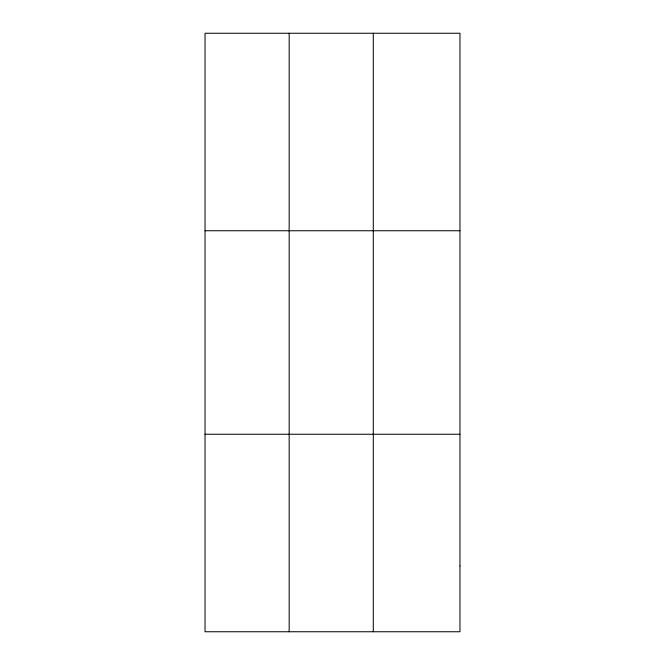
<?xml version="1.0" encoding="UTF-8"?>
<svg xmlns="http://www.w3.org/2000/svg" width="665" height="665" viewBox="0 0 665 665"><rect width="100%" height="100%" fill="white"/><g stroke="black" fill="none" stroke-linecap="round" stroke-linejoin="round"><path stroke-width="1" d="M289.167 33.25L289.167 631.75M373.289 33.25L373.289 631.75M205.036 230.755L459.964 230.755M205.036 434.245L459.964 434.245M459.964 565.915L459.964 631.75L205.036 631.75L205.036 33.25L459.964 33.25L459.964 565.915"/></g></svg>
